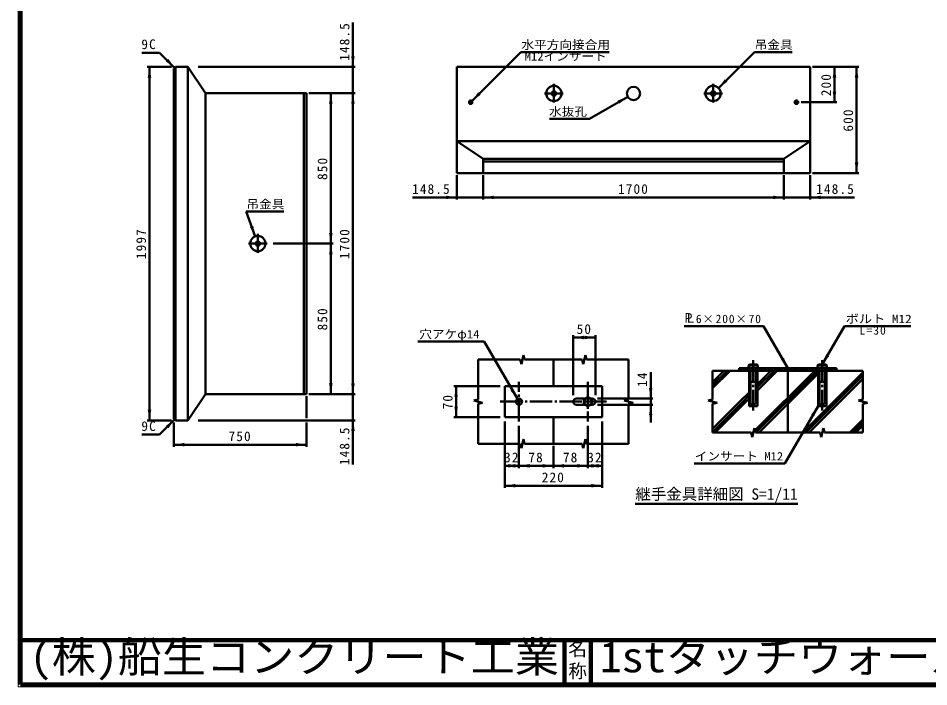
# Model space of a CAD drawing. Units: millimetres, scale not verified, with parts at other scales. Extents: x 100 to 4105, y 100 to 2870.
# Drawn here: x 100 to 2159, y 100 to 1611 of the extents above; entities that cross this region are included whole.
import ezdxf
from ezdxf.enums import TextEntityAlignment as Align

# ---------------------------------------------------------------- set-up
doc = ezdxf.new("R2010")
doc.units = ezdxf.units.MM
doc.header["$LTSCALE"] = 5
doc.linetypes.add('USER2', pattern=[13.4, 10, -1.2, 1, -1.2])
doc.linetypes.add('USER3', pattern=[8, 4, -4])
doc.layers.add('V-nasSTD', color=7, linetype='Continuous', lineweight=50)
doc.styles.add('ＭＳ ゴシック', font='')
doc.styles.get('ＭＳ ゴシック').set_extended_font_data('MS Gothic')

msp = doc.modelspace()

# ---------------------------------------------------------------- hatches: boundary and pattern name
at = {"layer": 'V-nasSTD'}
for points in [[(856.842, 1524.979), (860.842, 1524.979), (856.842, 1500.979), (852.842, 1524.979)], [(436.672, 1516.149), (439.5, 1518.978), (453.642, 1499.179), (433.843, 1513.321)], [(396.842, 1476.979), (392.842, 1476.979), (396.842, 1500.979), (400.842, 1476.979)], [(1945.642, 1476.979), (1941.642, 1476.979), (1945.642, 1500.979), (1949.642, 1476.979)], [(1995.642, 1476.979), (1991.642, 1476.979), (1995.642, 1500.979), (1999.642, 1476.979)], [(1700.375, 1470.112), (1703.204, 1467.283), (1683.405, 1453.141), (1697.547, 1472.94)], [(806.842, 1417.579), (802.842, 1417.579), (806.842, 1441.579), (810.842, 1417.579)], [(856.842, 1417.579), (852.842, 1417.579), (856.842, 1441.579), (860.842, 1417.579)], [(1142.7, 1440.636), (1145.528, 1437.808), (1125.729, 1423.666), (1139.872, 1443.465)], [(1945.642, 1444.979), (1949.642, 1444.979), (1945.642, 1420.979), (1941.642, 1444.979)], [(1457.467, 1421.479), (1455.467, 1424.943), (1478.252, 1433.479), (1459.467, 1418.015)], [(1995.642, 1284.979), (1999.642, 1284.979), (1995.642, 1260.979), (1991.642, 1284.979)], [(1067.842, 1205.979), (1067.842, 1209.979), (1091.842, 1205.979), (1067.842, 1201.979)], [(1175.242, 1205.979), (1175.242, 1201.979), (1151.242, 1205.979), (1175.242, 1209.979)], [(1807.242, 1205.979), (1807.242, 1209.979), (1831.242, 1205.979), (1807.242, 1201.979)], [(1914.642, 1205.979), (1914.642, 1201.979), (1890.642, 1205.979), (1914.642, 1209.979)], [(627.751, 1140.294), (631.51, 1141.662), (635.96, 1117.742), (623.992, 1138.926)], [(806.842, 1125.579), (810.842, 1125.579), (806.842, 1101.579), (802.842, 1125.579)], [(806.842, 1077.579), (802.842, 1077.579), (806.842, 1101.579), (810.842, 1077.579)], [(1379.119, 889.382), (1379.119, 885.382), (1355.119, 889.382), (1379.119, 893.382)], [(1381.119, 889.382), (1381.119, 893.382), (1405.119, 889.382), (1381.119, 885.382)], [(1930.119, 849.167), (1933.584, 847.167), (1918.119, 828.382), (1926.655, 851.167)], [(1828.119, 841.167), (1831.584, 843.167), (1840.119, 820.382), (1824.655, 839.167)], [(806.842, 785.579), (810.842, 785.579), (806.842, 761.579), (802.842, 785.579)], [(856.842, 785.579), (860.842, 785.579), (856.842, 761.579), (852.842, 785.579)], [(1090.119, 755.382), (1086.119, 755.382), (1090.119, 779.382), (1094.119, 755.382)], [(1216.619, 771.229), (1220.084, 773.229), (1228.619, 750.445), (1213.155, 769.229)], [(1530.119, 775.382), (1534.119, 775.382), (1530.119, 751.382), (1526.119, 775.382)], [(396.842, 726.179), (400.842, 726.179), (396.842, 702.179), (392.842, 726.179)], [(1090.119, 733.382), (1094.119, 733.382), (1090.119, 709.382), (1086.119, 733.382)], [(1530.119, 713.382), (1526.119, 713.382), (1530.119, 737.382), (1534.119, 713.382)], [(1896.619, 713.598), (1900.084, 711.598), (1908.619, 734.382), (1893.155, 715.598)], [(436.672, 687.008), (439.5, 684.18), (453.642, 703.979), (433.843, 689.837)], [(856.842, 678.179), (852.842, 678.179), (856.842, 702.179), (860.842, 678.179)], [(475.842, 647.179), (475.842, 643.179), (451.842, 647.179), (475.842, 651.179)], [(727.842, 647.179), (727.842, 651.179), (751.842, 647.179), (727.842, 643.179)], [(1224.119, 599.382), (1224.119, 595.382), (1200.119, 599.382), (1224.119, 603.382)], [(1208.119, 599.382), (1208.119, 603.382), (1232.119, 599.382), (1208.119, 595.382)], [(1256.119, 599.382), (1256.119, 595.382), (1232.119, 599.382), (1256.119, 603.382)], [(1286.119, 599.382), (1286.119, 603.382), (1310.119, 599.382), (1286.119, 595.382)], [(1334.119, 599.382), (1334.119, 595.382), (1310.119, 599.382), (1334.119, 603.382)], [(1364.119, 599.382), (1364.119, 603.382), (1388.119, 599.382), (1364.119, 595.382)], [(1412.119, 599.382), (1412.119, 595.382), (1388.119, 599.382), (1412.119, 603.382)], [(1396.119, 599.382), (1396.119, 603.382), (1420.119, 599.382), (1396.119, 595.382)], [(1224.119, 554.382), (1224.119, 550.382), (1200.119, 554.382), (1224.119, 558.382)], [(1396.119, 554.382), (1396.119, 558.382), (1420.119, 554.382), (1396.119, 550.382)]]:
    msp.add_hatch(color=256, dxfattribs=at).paths.add_polyline_path(points)

# ---------------------------------------------------------------- linework, layer by layer
at = {"layer": 'V-nasSTD', "lineweight": 100}
for p, q in [((105, 2865), (105, 105)), ((105, 205), (4100, 205)), ((1335, 205), (1335, 105)), ((1395, 205), (1395, 105)), ((105, 105), (4100, 105))]:
    msp.add_line(p, q, dxfattribs=at)
at = {"layer": 'V-nasSTD'}
for p, q in [((856.842, 1500.979), (856.842, 1600.979)), ((419.701, 1533.12), (379.701, 1533.12)), ((453.642, 1499.179), (419.701, 1533.12)), ((1125.729, 1423.666), (1236.44, 1534.377)), ((1236.44, 1534.377), (1436.44, 1534.377)), ((1683.405, 1453.141), (1764.64, 1534.377)), ((1764.64, 1534.377), (1849.64, 1534.377)), ((446.842, 1500.979), (391.842, 1500.979)), ((396.842, 1500.979), (396.842, 702.179)), ((455.442, 1500.979), (451.842, 1497.379)), ((451.842, 1497.379), (451.842, 705.779)), ((483.842, 1500.979), (455.442, 1500.979)), ((455.442, 1500.979), (455.442, 702.179)), ((483.842, 702.179), (483.842, 1500.979)), ((483.842, 1500.979), (523.842, 1441.579)), ((506.842, 1500.979), (861.842, 1500.979)), ((856.842, 1441.579), (856.842, 1500.979)), ((1091.842, 1500.979), (1091.842, 1260.979)), ((1890.642, 1500.979), (1091.842, 1500.979)), ((1890.642, 1260.979), (1890.642, 1500.979)), ((2000.642, 1500.979), (1895.642, 1500.979)), ((1945.642, 1500.979), (1945.642, 1420.979)), ((1995.642, 1500.979), (1995.642, 1260.979)), ((751.842, 1441.579), (523.842, 1441.579)), ((523.842, 761.579), (523.842, 1441.579)), ((745.842, 761.579), (745.842, 1441.579)), ((751.842, 761.579), (751.842, 1441.579)), ((756.842, 1441.579), (861.842, 1441.579)), ((806.842, 1101.579), (806.842, 1441.579)), ((856.842, 761.579), (856.842, 1441.579)), ((1391.65, 1383.479), (1478.252, 1433.479)), ((1950.642, 1420.979), (1870.642, 1420.979)), ((1301.65, 1383.479), (1391.65, 1383.479)), ((1091.842, 1332.979), (1890.642, 1332.979)), ((1091.842, 1332.979), (1151.242, 1292.979)), ((1831.242, 1292.979), (1890.642, 1332.979)), ((1151.242, 1292.979), (1831.242, 1292.979)), ((1151.242, 1260.979), (1151.242, 1292.979)), ((1151.242, 1286.979), (1831.242, 1286.979)), ((1831.242, 1260.979), (1831.242, 1292.979)), ((1091.842, 1260.979), (1890.642, 1260.979)), ((1091.842, 1255.979), (1091.842, 1200.979)), ((1151.242, 1255.979), (1151.242, 1200.979)), ((1831.242, 1255.979), (1831.242, 1200.979)), ((1890.642, 1255.979), (1890.642, 1200.979)), ((2000.642, 1260.979), (1895.642, 1260.979)), ((1091.842, 1205.979), (991.842, 1205.979)), ((1151.242, 1205.979), (1091.842, 1205.979)), ((1151.242, 1205.979), (1831.242, 1205.979)), ((1831.242, 1205.979), (1890.642, 1205.979)), ((1890.642, 1205.979), (1990.642, 1205.979)), ((635.96, 1117.742), (615.439, 1174.123)), ((615.439, 1174.123), (700.439, 1174.123)), ((676.842, 1101.579), (811.842, 1101.579)), ((806.842, 761.579), (806.842, 1101.579)), ((1605.501, 914.985), (1785.501, 914.985)), ((1785.501, 914.985), (1840.119, 820.382)), ((1968.119, 914.985), (1918.119, 828.382)), ((1968.119, 914.985), (2118.119, 914.985)), ((1355.119, 894.382), (1355.119, 759.382)), ((1355.119, 889.382), (1405.119, 889.382)), ((1405.119, 894.382), (1405.119, 759.382)), ((1003.619, 880.348), (1153.619, 880.348)), ((1228.619, 750.445), (1153.619, 880.348)), ((1242.619, 849.382), (1237.619, 829.382)), ((1242.619, 849.382), (1245.119, 839.382)), ((1382.619, 849.382), (1377.619, 829.382)), ((1382.619, 849.382), (1385.119, 839.382)), ((1140.119, 839.382), (1235.119, 839.382)), ((1140.119, 749.382), (1140.119, 839.382)), ((1235.119, 839.382), (1237.619, 829.382)), ((1245.119, 839.382), (1375.119, 839.382)), ((1310.119, 839.382), (1310.119, 779.382)), ((1375.119, 839.382), (1377.619, 829.382)), ((1385.119, 839.382), (1480.119, 839.382)), ((1480.119, 839.382), (1480.119, 749.382)), ((1753.619, 828.382), (1751.619, 826.382)), ((1751.619, 826.382), (1751.619, 820.382)), ((1772.619, 826.382), (1751.619, 826.382)), ((1770.619, 828.382), (1753.619, 828.382)), ((1770.619, 828.382), (1772.619, 826.382)), ((1772.619, 820.382), (1772.619, 826.382)), ((1909.619, 828.382), (1907.619, 826.382)), ((1907.619, 826.382), (1907.619, 820.382)), ((1928.619, 826.382), (1907.619, 826.382)), ((1926.619, 828.382), (1909.619, 828.382)), ((1926.619, 828.382), (1928.619, 826.382)), ((1928.619, 820.382), (1928.619, 826.382)), ((1530.119, 751.382), (1530.119, 811.382)), ((1670.119, 814.382), (1670.119, 749.382)), ((2010.119, 814.382), (1670.119, 814.382)), ((1695.823, 814.382), (1670.119, 788.678)), ((1702.894, 814.382), (1670.119, 781.607)), ((1709.965, 814.382), (1670.119, 774.536)), ((1950.119, 820.382), (1730.119, 820.382)), ((1730.119, 820.382), (1730.119, 814.382)), ((1731.179, 814.382), (1737.179, 820.382)), ((1738.25, 814.382), (1744.25, 820.382)), ((1745.321, 814.382), (1751.321, 820.382)), ((1751.619, 820.382), (1772.619, 820.382)), ((1752.392, 814.382), (1756.119, 818.11)), ((1752.619, 734.382), (1752.619, 814.382)), ((1756.119, 790.382), (1756.119, 820.382)), ((1900.884, 814.382), (1765.872, 679.37)), ((1907.955, 814.382), (1767.955, 674.382)), ((1772.534, 820.382), (1768.119, 815.968)), ((1768.119, 820.382), (1768.119, 790.382)), ((1771.619, 734.382), (1771.619, 814.382)), ((1801.889, 814.382), (1771.619, 784.112)), ((1808.96, 814.382), (1771.619, 777.041)), ((1816.031, 814.382), (1771.619, 769.97)), ((1773.605, 814.382), (1779.605, 820.382)), ((1775.026, 674.382), (1908.619, 807.975)), ((1780.676, 814.382), (1786.676, 820.382)), ((1787.747, 814.382), (1793.747, 820.382)), ((1794.818, 814.382), (1800.818, 820.382)), ((1801.889, 814.382), (1807.889, 820.382)), ((1808.96, 814.382), (1814.96, 820.382)), ((1816.031, 814.382), (1822.031, 820.382)), ((1823.103, 814.382), (1829.103, 820.382)), ((1830.174, 814.382), (1836.174, 820.382)), ((1837.245, 814.382), (1840.119, 817.257)), ((1843.245, 820.382), (1840.119, 817.257)), ((1840.119, 814.382), (1840.119, 674.382)), ((1844.316, 814.382), (1850.316, 820.382)), ((1851.387, 814.382), (1857.387, 820.382)), ((1858.458, 814.382), (1864.458, 820.382)), ((1865.529, 814.382), (1871.529, 820.382)), ((1872.6, 814.382), (1878.6, 820.382)), ((1874.021, 674.382), (2010.119, 810.48)), ((1879.671, 814.382), (1885.671, 820.382)), ((1881.092, 674.382), (2010.119, 803.409)), ((1886.742, 814.382), (1892.742, 820.382)), ((1893.813, 814.382), (1899.813, 820.382)), ((1900.884, 814.382), (1906.884, 820.382)), ((1907.619, 820.382), (1928.619, 820.382)), ((1907.955, 814.382), (1912.119, 818.546)), ((1908.619, 734.382), (1908.619, 814.382)), ((1912.119, 790.382), (1912.119, 820.382)), ((1928.098, 820.382), (1924.119, 816.404)), ((1924.119, 820.382), (1924.119, 790.382)), ((1927.619, 734.382), (1927.619, 814.382)), ((1929.169, 814.382), (1935.169, 820.382)), ((1936.24, 814.382), (1942.24, 820.382)), ((1943.311, 814.382), (1949.311, 820.382)), ((1950.119, 820.382), (1950.119, 814.382)), ((2010.119, 749.382), (2010.119, 814.382)), ((1756.119, 740.382), (1756.119, 790.382)), ((1768.119, 740.382), (1768.119, 790.382)), ((1888.164, 674.382), (2010.119, 796.338)), ((1912.119, 740.382), (1912.119, 790.382)), ((1924.119, 740.382), (1924.119, 790.382)), ((1085.119, 779.382), (1190.119, 779.382)), ((1090.119, 709.382), (1090.119, 779.382)), ((1200.119, 779.382), (1200.119, 709.382)), ((1420.119, 779.382), (1200.119, 779.382)), ((1420.119, 709.382), (1420.119, 779.382)), ((1731.889, 744.382), (1752.619, 765.112)), ((523.842, 761.579), (483.842, 702.179)), ((751.842, 761.579), (523.842, 761.579)), ((751.842, 707.179), (751.842, 756.579)), ((756.842, 761.579), (861.842, 761.579)), ((856.842, 761.579), (856.842, 702.179)), ((1130.119, 746.882), (1140.119, 749.382)), ((1130.119, 746.882), (1150.119, 741.882)), ((1140.119, 739.382), (1150.119, 741.882)), ((1362.119, 751.382), (1382.057, 751.382)), ((1379.026, 749.632), (1388.119, 754.882)), ((1379.026, 739.132), (1379.026, 749.632)), ((1388.119, 754.882), (1397.213, 749.632)), ((1394.182, 751.382), (1398.119, 751.382)), ((1397.213, 749.632), (1397.213, 739.132)), ((1535.119, 751.382), (1410.119, 751.382)), ((1470.119, 746.882), (1480.119, 749.382)), ((1470.119, 746.882), (1490.119, 741.882)), ((1480.119, 739.382), (1490.119, 741.882)), ((1530.119, 737.382), (1530.119, 751.382)), ((1660.119, 746.882), (1670.119, 749.382)), ((1660.119, 746.882), (1680.119, 741.882)), ((1731.889, 744.382), (1670.119, 682.612)), ((1738.96, 744.382), (1670.119, 675.541)), ((1670.119, 739.382), (1680.119, 741.882)), ((1746.031, 744.382), (1676.031, 674.382)), ((1738.96, 744.382), (1752.619, 758.041)), ((1746.031, 744.382), (1752.619, 750.97)), ((2000.119, 746.882), (2010.119, 749.382)), ((2000.119, 746.882), (2020.119, 741.882)), ((2010.119, 739.382), (2020.119, 741.882)), ((2019.031, 741.61), (2019.466, 742.046)), ((1140.119, 649.382), (1140.119, 739.382)), ((1382.057, 737.382), (1362.119, 737.382)), ((1388.119, 733.882), (1379.026, 739.132)), ((1397.213, 739.132), (1388.119, 733.882)), ((1398.119, 737.382), (1394.182, 737.382)), ((1535.119, 737.382), (1410.119, 737.382)), ((1480.119, 739.382), (1480.119, 649.382)), ((1530.119, 697.382), (1530.119, 737.382)), ((1670.388, 739.45), (1670.119, 739.181)), ((1670.119, 739.382), (1670.119, 674.382)), ((1771.619, 734.382), (1752.619, 734.382)), ((1833.619, 604.479), (1908.619, 734.382)), ((1927.619, 734.382), (1908.619, 734.382)), ((2010.119, 739.382), (2010.119, 674.382)), ((446.842, 702.179), (391.842, 702.179)), ((453.642, 703.979), (419.701, 670.038)), ((451.842, 705.779), (455.442, 702.179)), ((455.442, 702.179), (483.842, 702.179)), ((506.842, 702.179), (861.842, 702.179)), ((856.842, 702.179), (856.842, 602.179)), ((1085.119, 709.382), (1190.119, 709.382)), ((1200.119, 709.382), (1420.119, 709.382)), ((1310.119, 709.382), (1310.119, 649.382)), ((1980.087, 674.382), (2010.119, 704.414)), ((451.842, 642.179), (451.842, 697.179)), ((751.842, 642.179), (751.842, 697.179)), ((1200.119, 699.382), (1200.119, 549.382)), ((1232.119, 689.382), (1232.119, 594.382)), ((1388.119, 689.382), (1388.119, 594.382)), ((1420.119, 699.382), (1420.119, 549.382)), ((1764.619, 684.382), (1759.619, 664.382)), ((1764.619, 684.382), (1767.119, 674.382)), ((1920.619, 684.382), (1915.619, 664.382)), ((1920.619, 684.382), (1923.119, 674.382)), ((1987.158, 674.382), (2010.119, 697.343)), ((1994.23, 674.382), (2010.119, 690.272)), ((419.701, 670.038), (379.701, 670.038)), ((1242.619, 659.382), (1237.619, 639.382)), ((1242.619, 659.382), (1245.119, 649.382)), ((1382.619, 659.382), (1377.619, 639.382)), ((1382.619, 659.382), (1385.119, 649.382)), ((1670.119, 674.382), (1757.119, 674.382)), ((1757.119, 674.382), (1759.619, 664.382)), ((1757.872, 671.37), (1762.531, 676.029)), ((1767.119, 674.382), (1913.119, 674.382)), ((1913.119, 674.382), (1915.619, 664.382)), ((1923.119, 674.382), (2010.119, 674.382)), ((751.842, 647.179), (451.842, 647.179)), ((1235.119, 649.382), (1140.119, 649.382)), ((1235.119, 649.382), (1237.619, 639.382)), ((1375.119, 649.382), (1245.119, 649.382)), ((1310.119, 644.382), (1310.119, 594.382)), ((1375.119, 649.382), (1377.619, 639.382)), ((1480.119, 649.382), (1385.119, 649.382)), ((1200.119, 599.382), (1232.119, 599.382)), ((1232.119, 599.382), (1310.119, 599.382)), ((1310.119, 599.382), (1388.119, 599.382)), ((1420.119, 599.382), (1388.119, 599.382)), ((1833.619, 604.479), (1628.619, 604.479)), ((1200.119, 554.382), (1420.119, 554.382)), ((1495.12, 513.355), (1862.62, 513.355))]:
    msp.add_line(p, q, dxfattribs=at)
at = {"layer": 'V-nasSTD', "linetype": 'USER2'}
for p, q in [((1311.242, 1462.779), (1311.242, 1420.379)), ((1671.242, 1462.779), (1671.242, 1420.379)), ((1117.042, 1420.979), (1129.042, 1420.979)), ((1123.042, 1414.979), (1123.042, 1426.979)), ((1290.042, 1440.979), (1332.442, 1440.979)), ((1650.042, 1440.979), (1692.442, 1440.979)), ((1853.442, 1420.979), (1865.442, 1420.979)), ((1859.442, 1414.979), (1859.442, 1426.979)), ((641.842, 1123.379), (641.842, 1080.979)), ((620.642, 1101.579), (663.042, 1101.579)), ((1762.119, 838.382), (1762.119, 724.382)), ((1918.119, 838.382), (1918.119, 724.382)), ((1232.119, 699.382), (1232.119, 789.382)), ((1388.119, 789.382), (1388.119, 699.382)), ((1190.119, 744.382), (1430.119, 744.382))]:
    msp.add_line(p, q, dxfattribs=at)
at = {"layer": 'V-nasSTD', "linetype": 'USER3'}
for p, q in [((1382.057, 751.382), (1394.182, 751.382)), ((1394.182, 737.382), (1382.057, 737.382))]:
    msp.add_line(p, q, dxfattribs=at)
at = {"layer": 'V-nasSTD', "lineweight": 13}
msp.add_lwpolyline([(100, 100), (100, 2870), (4105, 2870), (4105, 100)], close=True, dxfattribs=at)
at = {"layer": 'V-nasSTD'}
for centre, radius in [((1311.242, 1440.979), 17.2), ((1311.242, 1440.979), 5), ((1491.242, 1440.979), 15), ((1671.242, 1440.979), 17.2), ((1671.242, 1440.979), 5), ((1123.042, 1420.979), 3.8), ((1123.042, 1420.979), 2.4), ((1123.042, 1420.979), 2), ((1859.442, 1420.979), 3.8), ((1859.442, 1420.979), 2.4), ((1859.442, 1420.979), 2), ((641.842, 1101.579), 17.2), ((641.842, 1101.579), 5), ((1232.119, 744.382), 7), ((1388.119, 744.382), 8.5)]:
    msp.add_circle(centre, radius, dxfattribs=at)
for centre, radius, start, end in [((1762.119, 799.82), 28.562, 68.4314, 111.5686), ((1918.119, 799.82), 28.562, 68.4314, 111.5686), ((1762.119, 798.382), 10, 233.1301, 306.8699), ((1918.119, 798.382), 10, 233.1301, 306.8699), ((1362.119, 744.382), 7, 90, 270), ((1398.119, 744.382), 7, 270, 90), ((1762.119, 748.382), 10, 233.1301, 306.8699), ((1918.119, 748.382), 10, 233.1301, 306.8699)]:
    msp.add_arc(centre, radius, start, end, dxfattribs=at)

# ---------------------------------------------------------------- texts
at = {"layer": 'V-nasSTD', "style": 'ＭＳ ゴシック'}
for s, height, width, p in [('水平方向接合用', 19.06, 1.1, (1337.94, 1560.377)), ('吊金具', 19.06, 1.1, (1808.14, 1560.377)), ('M12インサート', 19.06, 1.1, (1337.94, 1534.377)), ('水抜孔', 19.06, 1.1, (1343.15, 1409.479)), ('吊金具', 19.06, 1.1, (658.939, 1200.123)), ('Ｐ', 21.63, 0.9, (1615.378, 944.485)), ('Ｌ', 21.63, 0.9, (1620.001, 944.485)), ('ボルト M12', 19.06, 1.15, (2045.619, 940.985)), ('穴アケφ14', 19.06, 1.1, (1074.869, 906.348)), ('インサート M12', 19.06, 1.1, (1729.619, 630.479))]:
    msp.add_text(s, height=height, dxfattribs=dict(at, width=width)).set_placement(p, align=Align.TOP_CENTER)
msp.add_text('継手金具詳細図 S=1/11', height=25.66, dxfattribs=at).set_placement((1678.87, 548.355), align=Align.TOP_CENTER)
at = {"layer": 'V-nasSTD', "style": 'ＭＳ ゴシック', "width": 1.05}
for s, p in [('(株)船生コンクリート工業', (126, 202.55)), ('1stタッチウォール標準型', (1414.75, 202.47))]:
    msp.add_text(s, height=69.65, dxfattribs=at).set_placement(p, align=Align.TOP_LEFT)
at = {"layer": 'V-nasSTD', "style": 'ＭＳ ゴシック'}
for s, p in [('名', (1343.982, 200.999)), ('称', (1343.976, 151.01))]:
    msp.add_text(s, height=30.79, dxfattribs=at).set_placement(p, align=Align.TOP_LEFT)
at = {"layer": 'V-nasSTD', "char_height": 21.99, "attachment_point": 2, "rotation": 90, "style": 'ＭＳ ゴシック'}
for s, insert in [('\\T1.17;148.5', (826.842, 1558.479)), ('\\T1.17;200', (1915.642, 1460.979)), ('\\T1.17;600', (1965.642, 1380.979)), ('\\T1.17;850', (776.842, 1271.579)), ('\\T1.17;1997', (366.842, 1101.579)), ('\\T1.17;1700', (826.842, 1101.579)), ('\\T1.17;850', (776.842, 931.579)), ('\\T1.17;14', (1500.119, 795.132)), ('\\T1.17;70', (1060.119, 744.382)), ('\\T1.17;148.5', (826.842, 644.679))]:
    msp.add_mtext(s, dxfattribs=dict(at, insert=insert))
at = {"layer": 'V-nasSTD', "attachment_point": 2, "style": 'ＭＳ ゴシック'}
for s, insert, char_height in [('\\T1.17;9C', (395.951, 1563.12), 21.99), ('\\T1.17;148.5', (1034.342, 1235.979), 21.99), ('\\T1.17;1700', (1491.242, 1235.979), 21.99), ('\\T1.17;148.5', (1948.142, 1235.979), 21.99), ('\\T1.15;6×200×70', (1706.751, 940.985), 19.06), ('\\T1.17;50', (1380.119, 919.382), 21.99), ('\\T1.19;L=30', (2033.339, 914.985), 19.06), ('\\T1.17;9C', (395.951, 700.038), 21.99), ('\\T1.17;750', (601.842, 677.179), 21.99), ('\\T1.17;32', (1216.119, 629.382), 21.99), ('\\T1.17;78', (1271.119, 629.382), 21.99), ('\\T1.17;78', (1349.119, 629.382), 21.99), ('\\T1.17;32', (1404.119, 629.382), 21.99), ('\\T1.17;220', (1310.119, 584.382), 21.99)]:
    msp.add_mtext(s, dxfattribs=dict(at, insert=insert, char_height=char_height))

doc.saveas('drawing.dxf')
